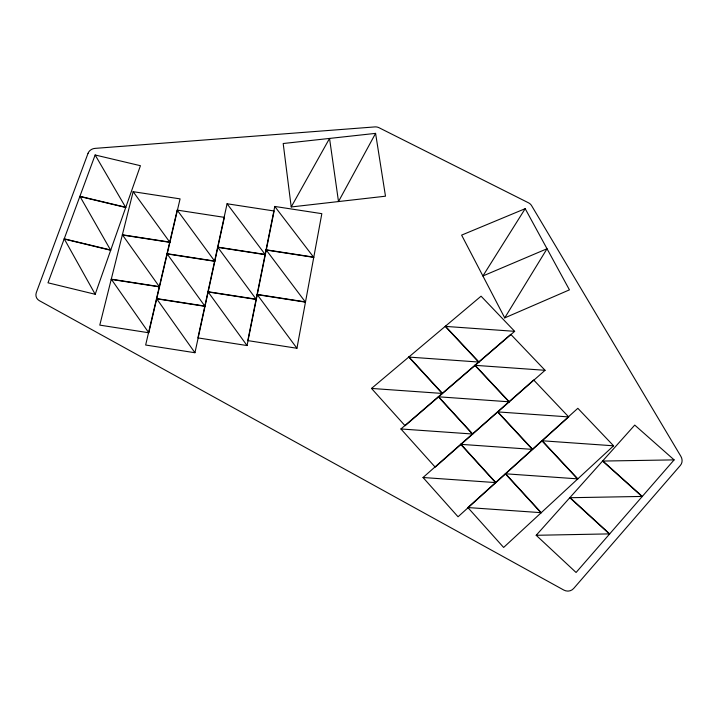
<?xml version="1.0" encoding="UTF-8"?>
<svg xmlns="http://www.w3.org/2000/svg" width="718" height="718" viewBox="0 0 718 718"><rect width="100%" height="100%" fill="white"/><g stroke="black" fill="none" stroke-linecap="round" stroke-linejoin="round"><path stroke-width="1.08" d="M296.938 348.266L321.835 213.668L274.779 206.452L247.782 340.601L296.938 348.266L257.08 294.398L305.509 301.91M247.046 345.555L274.123 210.993L227.076 203.768L197.908 337.891L247.046 345.555L207.951 291.705L256.371 299.218M194.946 352.735L224.375 217.357L177.193 210.105L145.655 345.026L194.946 352.735L156.524 298.553L205.079 306.101M148.788 332.766L180.074 198.877L133.153 191.679L99.784 325.119L148.788 332.766L111.272 279.167L159.567 286.661M95.189 294.281L140.432 165.705L95.144 154.989L47.998 282.811L95.189 294.281L64.225 238.816L110.76 250.026M375.586 133.368L338.501 201.561L329.544 138.43L291.212 206.963L385.485 196.194L375.586 133.368L283.197 143.519L291.212 206.963M504.727 317.886L547.035 248.751L482.9 275.972L525.19 208.678L569.437 289.857L504.727 317.886L461.62 235.118L525.19 208.678M674.121 459.879L576.078 572.479L536.193 535.287L634.739 425.092L674.121 459.879L602.573 461.064L642.125 496.632M613.576 445.806L503.632 547.448L467.858 507.545L577.837 408.3L613.576 445.806L541.866 440.753L577.631 479.041M568.683 416.916L458.048 516.772L423.037 477.506L533.671 379.984L568.683 416.916L497.484 411.89L532.505 449.576M545.061 370.3L435.198 467.149L400.922 428.969L510.767 334.355L545.061 370.3L474.831 365.309L509.125 401.981M514.662 331.33L405.069 425.747L371.511 388.438L481.069 296.184L514.662 331.33L445.214 326.376L478.807 362.222M536.193 535.287L609.681 533.887L569.966 497.52M400.922 428.969L472.767 434.031L438.483 396.614M423.037 477.506L495.896 482.613L460.875 444.155M467.858 507.545L541.246 512.679L505.472 473.602M371.511 388.438L442.539 393.464L408.955 356.9M313.793 257.143L266.055 249.783L305.473 302.152L257.035 294.64M266.01 250.017L313.748 257.376L274.779 206.452M265.373 254.459L217.653 247.1L256.326 299.451L207.897 291.939M217.599 247.324L265.328 254.693L227.076 203.768M169.969 242.128L122.374 234.786L159.504 286.895L111.209 279.401M122.311 235.019L169.915 242.361L133.153 191.679M214.87 261.083L167.007 253.687L205.025 306.344L156.461 298.796M166.953 253.912L214.817 261.316L177.193 210.105M125.812 207.269L79.904 196.301L110.68 250.259L64.144 239.04M79.824 196.526L125.731 207.484L95.144 154.989M602.743 460.866L642.296 496.434L569.787 497.718L609.51 534.084M445.402 326.214L478.996 362.06L408.766 357.07L442.342 393.635M475.02 365.148L509.313 401.811L438.285 396.785L472.57 434.202M542.054 440.583L577.819 478.87L505.275 473.772L541.049 512.858M497.673 411.719L532.693 449.396L460.678 444.325L495.698 482.792M88.045 153.311L36.349 292.477A8.006 7.135 -24.5 0 0 39.319 300.654L563.765 590.043A8.724 8.149 58.3 0 0 573.673 588.464L680.377 465.408A8.338 7.557 43.4 0 0 680.888 456.37L531.634 205.716A7.467 6.722 17.4 0 0 528.439 202.781L379.068 127.741A7.288 6.489 4.4 0 0 374.832 126.915L94.991 148.384A7.539 6.579 -14.7 0 0 88.045 153.311"/></g></svg>
